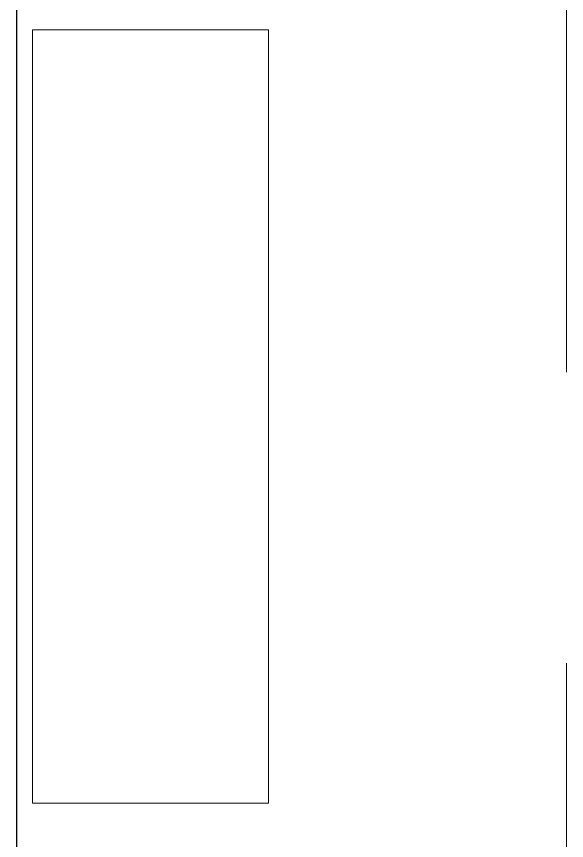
# Model space of a CAD drawing. Header units: metres. Extents: x -44 to 358, y -286 to 66.
# Drawn here: x -3.722 to -2.822, y -271.111 to -269.763 of the extents above; entities that cross this region are included whole.
import ezdxf

# ---------------------------------------------------------------- set-up
doc = ezdxf.new("R2010")
doc.units = ezdxf.units.M
doc.header["$LTSCALE"] = 0.3
doc.linetypes.add('HIDDEN2', pattern=[4.7625, 3.175, -1.5875])
for name, color, linetype, lineweight in [('A-WALL', 7, 'Continuous', 30), ('baños', 141, 'Continuous', 0), ('Columnas', 7, 'Continuous', 18), ('MOBILIARIOS', 252, 'Continuous', 0)]:
    doc.layers.add(name, color=color, linetype=linetype, lineweight=lineweight)
doc.layers.add('Techos 1', color=7, linetype='HIDDEN2', lineweight=9, true_color=0x42391a)

# ---------------------------------------------------------------- blocks, each defined once
blk = doc.blocks.new('A$C6528a993')
at = {"layer": 'A-WALL'}
blk.add_line((18.84, 6.9001), (22.335, 6.9001), dxfattribs=at)
at = {"layer": 'MOBILIARIOS'}
blk.add_lwpolyline([(20.7935, 7.3124), (22.059, 7.3124), (22.059, 6.9265), (20.7935, 6.9265)], close=True, dxfattribs=at)
at = {"layer": 'Techos 1'}
blk.add_line((10.4, 7.8001), (22.5467, 7.8001), dxfattribs=at)
at = {"layer": 'baños', "linetype": 'Continuous', "flags": 8}
for tag, p in [('MODELNUMBER', (17.4854, 20.4812, 0)), ('TRADENAME', (17.4854, 20.4811, 0)), ('MATERIAL', (17.4854, 20.4811, 0)), ('PRODUCT', (17.4854, 20.4811, 0)), ('MODELNUMBER', (18.6601, 20.4812, 0)), ('MATERIAL', (18.6601, 20.4811, 0)), ('PRODUCT', (18.6601, 20.4811, 0)), ('TRADENAME', (18.6601, 20.4811, 0))]:
    blk.add_attdef(tag, p, '', height=0.0000254, rotation=180.0001, dxfattribs=at)

msp = doc.modelspace()

# ---------------------------------------------------------------- block references
at = {"layer": 'Columnas', "ltscale": 0.2, "rotation": 270}
msp.add_blockref('A$C6528a993', (-10.6218239, -248.9911924), dxfattribs=at)

doc.saveas('drawing.dxf')
